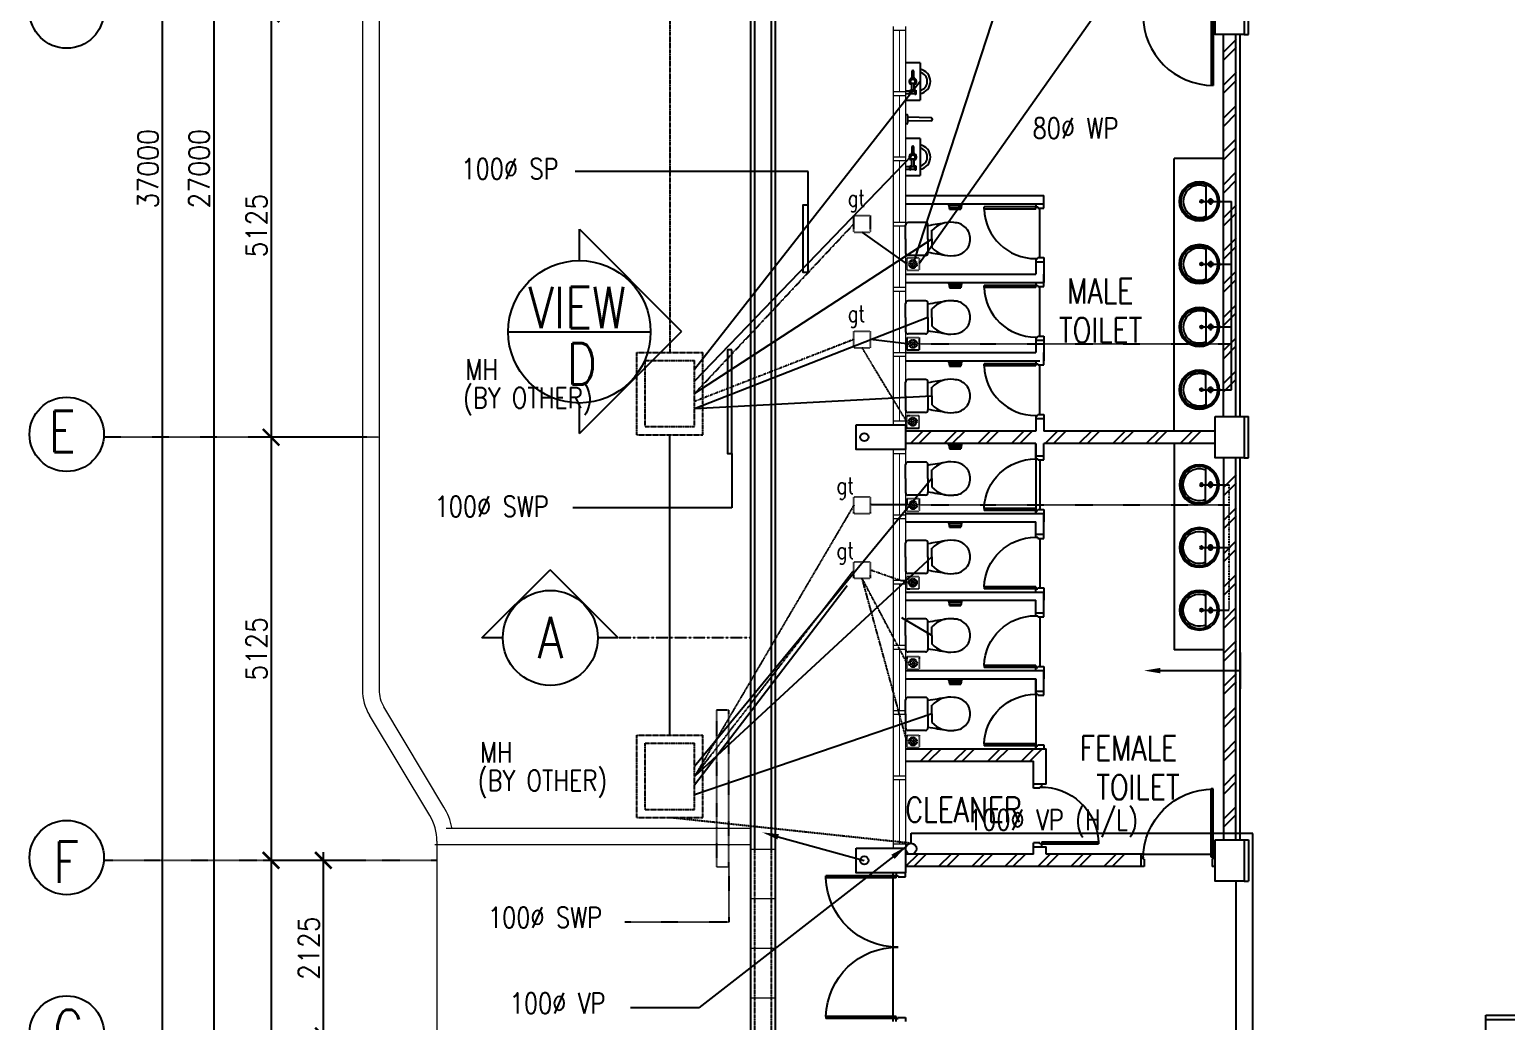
# Model space of a CAD drawing. Header units: inches. Extents: x 3 to 80340, y 5 to 56379.
# Drawn here: x 3 to 17885, y 18370 to 30381 of the extents above; entities that cross this region are included whole.
import ezdxf

# ---------------------------------------------------------------- set-up
doc = ezdxf.new("R2010")
doc.units = ezdxf.units.IN
doc.header["$MEASUREMENT"] = 0
for name, pattern in [('CENTER', [2, 1.25, -0.25, 0.25, -0.25]), ('DASHDOT', [1, 0.5, -0.25, 0, -0.25]), ('DASHED', [0.75, 0.5, -0.25]), ('DIVIDE', [1.25, 0.5, -0.25, 0, -0.25, 0, -0.25]), ('HIDDEN', [0.375, 0.25, -0.125])]:
    doc.linetypes.add(name, pattern=pattern)
doc.layers.get('DEFPOINTS').update_dxf_attribs({"color": 8})
for name, color, linetype in [('-G.T', 52, 'Continuous'), ('-MH', 130, 'Continuous'), ('-VP', 100, 'Continuous'), ('-WP', 50, 'Continuous'), ('BTH-FX', 8, 'Continuous'), ('COL', 8, 'Continuous'), ('Dimension', 8, 'Continuous'), ('DR', 8, 'Continuous'), ('GRID', 8, 'DASHDOT'), ('LEG-T', 8, 'Continuous'), ('LINE', 8, 'Continuous'), ('R25', 8, 'Continuous'), ('ROOF', 8, 'Continuous'), ('rwdp', 8, 'Continuous'), ('SP', 220, 'Continuous'), ('TEXT', 8, 'Continuous'), ('WALL', 8, 'Continuous'), ('WIN', 8, 'Continuous')]:
    doc.layers.add(name, color=color, linetype=linetype)
doc.layers.add('area', color=8, linetype='Continuous', lineweight=20)
doc.layers.add('glass clad', color=8, linetype='Continuous', lineweight=15)
doc.styles.add('E', font='ROMANS.SHX', dxfattribs={"width": 0.9})
doc.styles.add('ROMANS', font='swissk.ttf')
doc.dimstyles.new('LEADER', dxfattribs={"dimscale": 100, "dimtxt": 2, "dimasz": 2, "dimexe": 1, "dimexo": 1, "dimgap": 0.5, "dimtad": 0, "dimdec": 0, "dimzin": 0, "dimdsep": 46, "dimtxsty": 'ROMANS', "dimcen": 0, "dimdle": 1, "dimclrd": 1, "dimclre": 255, "dimadec": 0, "dimazin": 0, "dimtfac": 1, "dimtdec": 0, "dimtofl": 0, "dimtmove": 2, "dimatfit": 3, "dimfxl": 0, "dimtolj": 1, "dimtzin": 0, "dimarcsym": 0})

# ---------------------------------------------------------------- blocks, each defined once
blk = doc.blocks.new('WC-CAP-P')
for p, q in [((-84, 0), (-254, 0)), ((-85, 0), (85, 0)), ((-284, -240), (-284, -30)), ((115, -240), (115, -30)), ((-274, -318), (-274, -318)), ((-84, -270), (-254, -270)), ((-84, -318), (-190, -318)), ((-85, -270), (85, -270)), ((-85, -318), (21, -318)), ((105, -318), (105, -318))]:
    blk.add_line(p, q)
for centre, radius, start, end in [((-254, -30), 30, 90, 180), ((85, -30), 30, 0, 90), ((10, -540), 297, 131.7688, 188.3441), ((-254, -240), 30, 180, 270), ((23685, -4344), 24274, 170.3368, 170.8989), ((-179, -540), 297, 351.6559, 48.2312), ((-23854, -4344), 24274, 9.1011, 9.6632), ((85, -240), 30, 270, 0), ((-86, -585), 197, 179.5169, 271.0268), ((-83, -585), 197, 268.9732, 0.4831)]:
    blk.add_arc(centre, radius, start, end)
blk = doc.blocks.new('BASIN-02')
for p, q in [((-206, 77), (206, 77)), ((-40, 136), (42, 136)), ((0, 98), (0, 174))]:
    blk.add_line(p, q)
for centre, radius in [((0, 0), 240), ((0, 0), 220), ((0, 136), 26.9), ((0, 26), 18.3)]:
    blk.add_circle(centre, radius)
blk.add_arc((0, 0), 195, 156.7402, 23.2598)
blk = doc.blocks.new('DR900')
at = {"layer": 'DR'}
for p, q in [((25, 940), (50, 940)), ((25, 115), (25, 940)), ((50, 115), (50, 940)), ((0, 115), (25, 115)), ((0, 0), (38, 0)), ((50, 115), (25, 115)), ((25, 115), (25, 90)), ((25, 90), (38, 90)), ((38, 90), (38, 0)), ((862, 90), (875, 90)), ((862, 90), (862, 0)), ((862, 0), (900, 0)), ((875, 115), (900, 115)), ((875, 115), (875, 90))]:
    blk.add_line(p, q, dxfattribs=at)
blk.add_arc((25, 90), 850, 0, 90, dxfattribs=at)
blk = doc.blocks.new('_ArchTick')
at = {"color": 0, "linetype": 'ByBlock', "const_width": 0.15}
blk.add_lwpolyline([(-0.5, -0.5), (0.5, 0.5)], dxfattribs=at)
blk = doc.blocks.new('*D92')
at = {"layer": 'DEFPOINTS', "color": 0}
for p in [(1612, 47195), (4163, 47195), (4163, 10195)]:
    blk.add_point(p, dxfattribs=at)
at = {"layer": 'Dimension', "color": 7, "lineweight": -2}
for p, q in [((1612, 10095), (1612, 47295)), ((4063, 47195), (1512, 47195)), ((4063, 10195), (1512, 10195))]:
    blk.add_line(p, q, dxfattribs=at)
at = {"layer": 'Dimension', "color": 7, "lineweight": -2, "xscale": 200, "yscale": 200, "zscale": 200}
for p, rotation in [((1612, 47195), 90), ((1612, 10195), 270)]:
    blk.add_blockref('_ArchTick', p, dxfattribs=dict(at, rotation=rotation))
at = {"layer": 'Dimension', "color": 7, "insert": (1437, 28695), "char_height": 250, "attachment_point": 5, "rotation": 90, "style": 'E'}
blk.add_mtext('\\A1;37000', dxfattribs=at)
blk = doc.blocks.new('D1800')
at = {"layer": 'R25'}
for p, q in [((37, 115), (37, 965)), ((62, 115), (62, 965)), ((1738, 115), (1738, 965)), ((1763, 115), (1763, 965)), ((0, 115), (37, 115)), ((62, 115), (37, 115)), ((37, 115), (37, 90)), ((37, 90), (50, 90)), ((50, 90), (50, 0)), ((1738, 115), (1763, 115)), ((1750, 90), (1750, 0)), ((1763, 90), (1750, 90)), ((1800, 115), (1763, 115)), ((1763, 115), (1763, 90))]:
    blk.add_line(p, q, dxfattribs=at)
for centre, start, end in [((35, 100), 359.3259, 88.2263), ((1765, 100), 91.7737, 180.6741)]:
    blk.add_arc(centre, 865, start, end, dxfattribs=at)
at = {"layer": 'WIN'}
for p, q in [((62, 965), (37, 965)), ((1738, 965), (1763, 965)), ((50, 0), (0, 0)), ((1750, 0), (1800, 0))]:
    blk.add_line(p, q, dxfattribs=at)
blk = doc.blocks.new('760')
at = {"layer": 'WIN'}
for p, q in [((-100, -37), (-100, 0)), ((0, -50), (0, 0)), ((-100, -37), (-75, -37)), ((-75, -50), (-75, -37)), ((-75, -50), (0, -50)), ((-100, -698), (-785, -698)), ((-784, -698), (-784, -723)), ((-100, -698), (-100, -723)), ((-75, -710), (0, -710)), ((-75, -723), (-75, -710)), ((0, -760), (0, -710)), ((-100, -723), (-785, -723)), ((-100, -760), (-100, -723)), ((-100, -723), (-75, -723))]:
    blk.add_line(p, q, dxfattribs=at)
blk.add_arc((-95, -727), 690, 88.3263, 177.6267, dxfattribs=at)
blk = doc.blocks.new('*D106')
at = {"layer": 'DEFPOINTS', "color": 0}
for p in [(4183, 42195), (2233, 15195), (4183, 15195)]:
    blk.add_point(p, dxfattribs=at)
at = {"layer": 'Dimension', "color": 7, "lineweight": -2}
for p, q in [((2233, 42295), (2233, 15095)), ((4083, 42195), (2133, 42195)), ((4083, 15195), (2133, 15195))]:
    blk.add_line(p, q, dxfattribs=at)
at = {"layer": 'Dimension', "color": 7, "lineweight": -2, "xscale": 200, "yscale": 200, "zscale": 200}
for p, rotation in [((2233, 42195), 90), ((2233, 15195), 270)]:
    blk.add_blockref('_ArchTick', p, dxfattribs=dict(at, rotation=rotation))
at = {"layer": 'Dimension', "color": 7, "insert": (2058, 28695), "char_height": 250, "attachment_point": 5, "rotation": 90, "style": 'E'}
blk.add_mtext('\\A1;27000', dxfattribs=at)
blk = doc.blocks.new('*D112')
at = {"layer": 'DEFPOINTS', "color": 0}
for p in [(4183, 30570), (2927, 25445), (4183, 25445)]:
    blk.add_point(p, dxfattribs=at)
at = {"layer": 'Dimension', "color": 7, "lineweight": -2}
for p, q in [((2927, 30670), (2927, 25345)), ((4083, 30570), (2827, 30570)), ((4083, 25445), (2827, 25445))]:
    blk.add_line(p, q, dxfattribs=at)
at = {"layer": 'Dimension', "color": 7, "lineweight": -2, "xscale": 200, "yscale": 200, "zscale": 200}
for p, rotation in [((2927, 30570), 90), ((2927, 25445), 270)]:
    blk.add_blockref('_ArchTick', p, dxfattribs=dict(at, rotation=rotation))
at = {"layer": 'Dimension', "color": 7, "insert": (2752, 28007), "char_height": 250, "attachment_point": 5, "rotation": 90, "style": 'E'}
blk.add_mtext('\\A1;5125', dxfattribs=at)
blk = doc.blocks.new('*D113')
at = {"layer": 'DEFPOINTS', "color": 0}
for p in [(4183, 25445), (2927, 20320), (4183, 20320)]:
    blk.add_point(p, dxfattribs=at)
at = {"layer": 'Dimension', "color": 7, "lineweight": -2}
for p, q in [((4083, 25445), (2827, 25445)), ((2927, 25545), (2927, 20220)), ((4083, 20320), (2827, 20320))]:
    blk.add_line(p, q, dxfattribs=at)
at = {"layer": 'Dimension', "color": 7, "lineweight": -2, "xscale": 200, "yscale": 200, "zscale": 200}
for p, rotation in [((2927, 25445), 90), ((2927, 20320), 270)]:
    blk.add_blockref('_ArchTick', p, dxfattribs=dict(at, rotation=rotation))
at = {"layer": 'Dimension', "color": 7, "insert": (2752, 22882), "char_height": 250, "attachment_point": 5, "rotation": 90, "style": 'E'}
blk.add_mtext('\\A1;5125', dxfattribs=at)
blk = doc.blocks.new('*D114')
at = {"layer": 'DEFPOINTS', "color": 0}
for p in [(4183, 20320), (2927, 15195), (4183, 15195)]:
    blk.add_point(p, dxfattribs=at)
at = {"layer": 'Dimension', "color": 7, "lineweight": -2}
for p, q in [((2927, 20420), (2927, 15095)), ((4083, 20320), (2827, 20320)), ((4083, 15195), (2827, 15195))]:
    blk.add_line(p, q, dxfattribs=at)
at = {"layer": 'Dimension', "color": 7, "lineweight": -2, "xscale": 200, "yscale": 200, "zscale": 200}
for p, rotation in [((2927, 20320), 90), ((2927, 15195), 270)]:
    blk.add_blockref('_ArchTick', p, dxfattribs=dict(at, rotation=rotation))
at = {"layer": 'Dimension', "color": 7, "insert": (2752, 17757), "char_height": 250, "attachment_point": 5, "rotation": 90, "style": 'E'}
blk.add_mtext('\\A1;5125', dxfattribs=at)
blk = doc.blocks.new('*D118')
at = {"layer": 'DEFPOINTS', "color": 0}
for p in [(3560, 20320), (4183, 20320), (4183, 18195)]:
    blk.add_point(p, dxfattribs=at)
at = {"layer": 'Dimension', "color": 7, "lineweight": -2}
for p, q in [((3560, 18095), (3560, 20420)), ((4083, 20320), (3460, 20320)), ((4083, 18195), (3460, 18195))]:
    blk.add_line(p, q, dxfattribs=at)
at = {"layer": 'Dimension', "color": 7, "lineweight": -2, "xscale": 200, "yscale": 200, "zscale": 200}
for p, rotation in [((3560, 20320), 90), ((3560, 18195), 270)]:
    blk.add_blockref('_ArchTick', p, dxfattribs=dict(at, rotation=rotation))
at = {"layer": 'Dimension', "color": 7, "insert": (3385, 19257), "char_height": 250, "attachment_point": 5, "rotation": 90, "style": 'E'}
blk.add_mtext('\\A1;2125', dxfattribs=at)
blk = doc.blocks.new('A$C349A0691')
at = {"layer": 'DR'}
for p, q in [((100, 700), (0, 700)), ((75, 650), (0, 650)), ((100, 663), (75, 663)), ((75, 650), (75, 663)), ((100, 663), (100, 700)), ((0, 50), (0, 0)), ((75, 50), (0, 50)), ((75, 37), (75, 50)), ((100, 37), (75, 37)), ((100, 62), (725, 62)), ((100, 62), (100, 37)), ((100, 0), (100, 37)), ((100, 37), (725, 37)), ((725, 62), (725, 37))]:
    blk.add_line(p, q, dxfattribs=at)
blk.add_lwpolyline([(0, 650), (0, 700)], dxfattribs=at)
blk.add_arc((100, 37), 626, 2.2901, 90, dxfattribs=at)

msp = doc.modelspace()

# ---------------------------------------------------------------- linework, layer by layer
at = {"layer": '-G.T', "linetype": 'DASHDOT'}
for p, q in [((9982.9, 28127.5), (10182.9, 28127.5)), ((9982.9, 27927.5), (9982.9, 28127.5)), ((10182.9, 27927.5), (10182.9, 28127.5)), ((9982.9, 27927.5), (10182.9, 27927.5)), ((9982.9, 26728.1), (10182.9, 26728.1)), ((9982.9, 26528.1), (9982.9, 26728.1)), ((10182.9, 26528.1), (10182.9, 26728.1)), ((9982.9, 26528.1), (10182.9, 26528.1)), ((9982.9, 24721.4), (10182.9, 24721.4)), ((9982.9, 24521.4), (9982.9, 24721.4)), ((10182.9, 24521.4), (10182.9, 24721.4)), ((9982.9, 24521.4), (10182.9, 24521.4)), ((9982.9, 23935.8), (10182.9, 23935.8)), ((9982.9, 23735.8), (9982.9, 23935.8)), ((10182.9, 23735.8), (10182.9, 23935.8)), ((9982.9, 23735.8), (10182.9, 23735.8))]:
    msp.add_line(p, q, dxfattribs=at)
at = {"layer": '-MH', "linetype": 'HIDDEN'}
for p, q in [((7354.9, 26472.1), (8154.9, 26472.1)), ((7354.9, 25472.1), (7354.9, 26472.1)), ((8154.9, 25472.1), (8154.9, 26472.1)), ((7454.9, 26372.1), (8054.9, 26372.1)), ((7454.9, 25572.1), (7454.9, 26372.1)), ((8054.9, 25572.1), (8054.9, 26372.1)), ((7454.9, 25572.1), (8054.9, 25572.1)), ((7354.9, 25472.1), (8154.9, 25472.1)), ((7354.9, 21837.9), (8154.9, 21837.9)), ((7354.9, 20837.9), (7354.9, 21837.9)), ((8154.9, 20837.9), (8154.9, 21837.9)), ((7454.9, 21737.9), (8054.9, 21737.9)), ((7454.9, 20937.9), (7454.9, 21737.9)), ((8054.9, 20937.9), (8054.9, 21737.9)), ((7454.9, 20937.9), (8054.9, 20937.9)), ((7354.9, 20837.9), (8154.9, 20837.9))]:
    msp.add_line(p, q, dxfattribs=at)
at = {"layer": '-VP', "linetype": 'HIDDEN'}
msp.add_line((10676.1, 20527.1), (7754.9, 20837.9), dxfattribs=at)
at = {"layer": '-VP', "linetype": 'DASHED'}
for p in [(10676.1, 20648.3), (14813, 16643.7)]:
    msp.add_line(p, (14813, 20648.3), dxfattribs=at)
at = {"layer": '-VP'}
msp.add_line((10676.1, 20527.1), (10676.1, 20648.3), dxfattribs=at)
msp.add_circle((10676.1, 20460.9), 66.2, dxfattribs=at)
at = {"layer": '-WP'}
for p, q in [((11709.9, 30644.6), (10713.7, 27589.3)), ((12982.4, 30668.1), (10775.7, 27543.3)), ((14174.7, 28300.4), (14557.5, 28300.4)), ((14556.8, 26019.6), (14557.5, 28300.4)), ((10625.7, 27543.3), (10082.9, 27927.5)), ((14174.6, 27540.2), (14557.2, 27540.2)), ((14174.4, 26779.9), (14557, 26779.9)), ((10625.7, 26577), (10182.9, 26628.1)), ((14174.1, 26019.6), (14556.8, 26019.6)), ((14173.8, 24869.7), (14526.9, 24869.7)), ((10625.7, 24625.3), (10182.9, 24625.3)), ((14174.1, 24109.6), (14527.2, 24109.6)), ((14166.4, 23349.3), (14526.9, 23349.3))]:
    msp.add_line(p, q, dxfattribs=at)
at = {"layer": '-WP', "linetype": 'DASHDOT'}
for p, q in [((9982.9, 28027.5), (8054.9, 25972.1)), ((10625.7, 27618.3), (10625.7, 27468.3)), ((10625.7, 27618.3), (10775.7, 27618.3)), ((10651.3, 27559.2), (10715.7, 27494.9)), ((10662.3, 27576.5), (10733, 27505.8)), ((10679.1, 27588), (10744.4, 27522.7)), ((10704, 27591.4), (10747.9, 27547.5)), ((10775.7, 27618.3), (10775.7, 27468.3)), ((10625.7, 27468.3), (10775.7, 27468.3)), ((10648.9, 27533.3), (10689.8, 27492.4)), ((10625.7, 26652), (10625.7, 26502)), ((10625.7, 26652), (10775.7, 26652)), ((10775.7, 26652), (10775.7, 26502)), ((9982.9, 26628.1), (8054.9, 25877.2)), ((10624.7, 25630.8), (10082.9, 26528.1)), ((10625.7, 26502), (10775.7, 26502)), ((10648.9, 26567.1), (10689.8, 26526.2)), ((10651.3, 26592.9), (10715.7, 26528.6)), ((10662.3, 26610.2), (10733, 26539.5)), ((10679.1, 26621.7), (10744.4, 26556.4)), ((10704, 26625.1), (10747.9, 26581.2)), ((10775.7, 26577), (14557, 26577)), ((10624.7, 25555.8), (10624.7, 25705.8)), ((10624.7, 25705.8), (10774.7, 25705.8)), ((10647.8, 25640.7), (10688.7, 25681.6)), ((10650.3, 25614.8), (10714.6, 25679.1)), ((10661.2, 25597.5), (10731.9, 25668.2)), ((10678.1, 25586.1), (10743.4, 25651.3)), ((10702.9, 25582.6), (10746.8, 25626.5)), ((10774.7, 25555.8), (10774.7, 25705.8)), ((10625.7, 24700.3), (10625.7, 24550.3)), ((10625.7, 24700.3), (10775.7, 24700.3)), ((10775.7, 24700.3), (10775.7, 24550.3)), ((9982.9, 24621.4), (8054.9, 21337.9)), ((10625.7, 24550.3), (10775.7, 24550.3)), ((10648.9, 24615.3), (10689.8, 24574.4)), ((10651.3, 24641.2), (10715.7, 24576.9)), ((10662.3, 24658.5), (10733, 24587.8)), ((10679.1, 24670), (10744.4, 24604.7)), ((10704, 24673.4), (10747.9, 24629.5)), ((10775.7, 24625.3), (14526.9, 24625.3)), ((9982.9, 23835.8), (8054.9, 21337.9)), ((10625.7, 22712.1), (10082.9, 23735.8)), ((10625.7, 21762.1), (10082.9, 23735.8)), ((10624.7, 23606.6), (10624.7, 23756.6)), ((10624.7, 23756.6), (10774.7, 23756.6)), ((10624.7, 23606.6), (10774.7, 23606.6)), ((10647.8, 23691.5), (10688.7, 23732.4)), ((10650.3, 23665.6), (10714.6, 23729.9)), ((10661.2, 23648.3), (10731.9, 23719)), ((10678.1, 23636.9), (10743.4, 23702.1)), ((10702.9, 23633.4), (10746.8, 23677.3)), ((10774.7, 23606.6), (10774.7, 23756.6)), ((10625.7, 22787.1), (10625.7, 22637.1)), ((10625.7, 22787.1), (10775.7, 22787.1)), ((10651.3, 22728), (10715.7, 22663.7)), ((10662.3, 22745.3), (10733, 22674.6)), ((10679.1, 22756.8), (10744.4, 22691.5)), ((10704, 22760.2), (10747.9, 22716.3)), ((10775.7, 22787.1), (10775.7, 22637.1)), ((10625.7, 22637.1), (10775.7, 22637.1)), ((10648.9, 22702.1), (10689.8, 22661.2)), ((8468.9, 22140.7), (8321.6, 22140.7)), ((8321.6, 22140.7), (8321.6, 20244)), ((8468.9, 20244), (8468.9, 22140.7)), ((10625.7, 21837.1), (10625.7, 21687.1)), ((10625.7, 21837.1), (10775.7, 21837.1)), ((10775.7, 21837.1), (10775.7, 21687.1)), ((10625.7, 21687.1), (10775.7, 21687.1)), ((10648.9, 21752.2), (10689.8, 21711.3)), ((10651.3, 21778), (10715.7, 21713.7)), ((10662.3, 21795.3), (10733, 21724.6)), ((10679.1, 21806.8), (10744.4, 21741.5)), ((10704, 21810.2), (10747.9, 21766.3)), ((8321.6, 20244), (8468.9, 20244)), ((8468.9, 20244), (8468.9, 19573.7)), ((8468.9, 19573.7), (7208.8, 19573.7))]:
    msp.add_line(p, q, dxfattribs=at)
at = {"layer": '-WP', "linetype": 'ByBlock'}
msp.add_line((10624.7, 25555.8), (10774.7, 25555.8), dxfattribs=at)
at = {"layer": '-WP', "linetype": 'DIVIDE'}
for p, q in [((14526.9, 23349.3), (14526.9, 24869.7)), ((10624.7, 23681.6), (10182.9, 23835.8))]:
    msp.add_line(p, q, dxfattribs=at)
at = {"layer": '-WP', "linetype": 'DASHDOT'}
for centre in [(10698.2, 27541.7), (10698.2, 26575.4), (10697.1, 25632.3), (10698.2, 24623.7), (10697.1, 23683.1), (10698.2, 22710.5), (10698.2, 21760.5)]:
    msp.add_circle(centre, 50, dxfattribs=at)
at = {"color": 8}
for p, q in [((14759.7, 30319.6), (14759.7, 30819.6)), ((14659.9, 25694.6), (14659.9, 30319.6)), ((14709.7, 30319.6), (14759.7, 30319.6)), ((10784.7, 29977.6), (10609.7, 29977.6)), ((10688.5, 29777.1), (10688.5, 29875.1)), ((10706, 29875.1), (10706, 29777.1)), ((10784.7, 29977.6), (10784.7, 29527.6)), ((10679.7, 29733.3), (10679.7, 29638.9)), ((10714.7, 29638.9), (10714.7, 29733)), ((10609.7, 29527.6), (10784.7, 29527.6)), ((10618.5, 29638.9), (10662.2, 29638.9)), ((10662.2, 29603.9), (10618.5, 29603.9)), ((10662.2, 29647.6), (10671, 29647.6)), ((10662.2, 29595.1), (10662.2, 29647.6)), ((10671, 29595.1), (10662.2, 29595.1)), ((10671, 29647.6), (10671, 29595.1)), ((10671, 29638.9), (10723.5, 29638.9)), ((10723.5, 29603.9), (10671, 29603.9)), ((10723.5, 29647.6), (10732.2, 29647.6)), ((10723.5, 29595.1), (10723.5, 29647.6)), ((10732.2, 29595.1), (10723.5, 29595.1)), ((10732.2, 29647.6), (10732.2, 29595.1)), ((10784.7, 29061.6), (10609.7, 29061.6)), ((10784.7, 29061.6), (10784.7, 28611.6)), ((10679.7, 28817.3), (10679.7, 28722.9)), ((10688.5, 28861.1), (10688.5, 28959.1)), ((10706, 28959.1), (10706, 28861.1)), ((10714.7, 28722.9), (10714.7, 28817)), ((10609.7, 28611.6), (10784.7, 28611.6)), ((10618.5, 28722.9), (10662.2, 28722.9)), ((10662.2, 28687.9), (10618.5, 28687.9)), ((10662.2, 28731.6), (10671, 28731.6)), ((10662.2, 28679.1), (10662.2, 28731.6)), ((10671, 28679.1), (10662.2, 28679.1)), ((10671, 28731.6), (10671, 28679.1)), ((10671, 28722.9), (10723.5, 28722.9)), ((10723.5, 28687.9), (10671, 28687.9)), ((10723.5, 28731.6), (10732.2, 28731.6)), ((10723.5, 28679.1), (10723.5, 28731.6)), ((10732.2, 28679.1), (10723.5, 28679.1)), ((10732.2, 28731.6), (10732.2, 28679.1)), ((11125.2, 28269.6), (11295.2, 28269.6)), ((11133.2, 28251.3), (11140.3, 28204.6)), ((11140.2, 28249.6), (11280.2, 28249.6)), ((11142.7, 28223), (11140.3, 28204.6)), ((11140.3, 28204.6), (11280.2, 28204.6)), ((11142.7, 28223), (11277.7, 28223)), ((11277.7, 28223), (11280.2, 28204.6)), ((11287.2, 28251.3), (11280.2, 28204.6)), ((11125.2, 27319.6), (11295.2, 27319.6)), ((11133.2, 27301.3), (11140.3, 27254.6)), ((11140.2, 27299.6), (11280.2, 27299.6)), ((11142.7, 27273), (11140.3, 27254.6)), ((11140.3, 27254.6), (11280.2, 27254.6)), ((11142.7, 27273), (11277.7, 27273)), ((11277.7, 27273), (11280.2, 27254.6)), ((11287.2, 27301.3), (11280.2, 27254.6)), ((11125.2, 26369.6), (11295.2, 26369.6)), ((11133.2, 26351.3), (11140.3, 26304.6)), ((11140.2, 26349.6), (11280.2, 26349.6)), ((11142.7, 26323), (11140.3, 26304.6)), ((11140.3, 26304.6), (11280.2, 26304.6)), ((11142.7, 26323), (11277.7, 26323)), ((11277.7, 26323), (11280.2, 26304.6)), ((11287.2, 26351.3), (11280.2, 26304.6)), ((14709.7, 25694.6), (14759.7, 25694.6)), ((14759.7, 25194.6), (14759.7, 25694.6)), ((11133.2, 25351.3), (11140.3, 25304.6)), ((11140.2, 25349.6), (11280.2, 25349.6)), ((11142.7, 25323), (11140.3, 25304.6)), ((11140.3, 25304.6), (11280.2, 25304.6)), ((11142.7, 25323), (11277.7, 25323)), ((11277.7, 25323), (11280.2, 25304.6)), ((11287.2, 25351.3), (11280.2, 25304.6)), ((12184.7, 25369.6), (12184.7, 24519.6)), ((14659.9, 20569.6), (14659.9, 25194.6)), ((14709.7, 25194.6), (14759.7, 25194.6)), ((11125.2, 24419.6), (11295.2, 24419.6)), ((11133.2, 24401.3), (11140.3, 24354.6)), ((11140.2, 24399.6), (11280.2, 24399.6)), ((11142.7, 24373), (11140.3, 24354.6)), ((11140.3, 24354.6), (11280.2, 24354.6)), ((11142.7, 24373), (11277.7, 24373)), ((11277.7, 24373), (11280.2, 24354.6)), ((11287.2, 24401.3), (11280.2, 24354.6)), ((11125.2, 23469.6), (11295.2, 23469.6)), ((11133.2, 23451.3), (11140.3, 23404.6)), ((11140.2, 23449.6), (11280.2, 23449.6)), ((11287.2, 23451.3), (11280.2, 23404.6)), ((11142.7, 23423), (11140.3, 23404.6)), ((11140.3, 23404.6), (11280.2, 23404.6)), ((11142.7, 23423), (11277.7, 23423)), ((11277.7, 23423), (11280.2, 23404.6)), ((13695.9, 22618), (14664.4, 22618)), ((11125.2, 22519.6), (11295.2, 22519.6)), ((11133.2, 22501.3), (11140.3, 22454.6)), ((11140.2, 22499.6), (11280.2, 22499.6)), ((11142.7, 22473), (11140.3, 22454.6)), ((11140.3, 22454.6), (11280.2, 22454.6)), ((11142.7, 22473), (11277.7, 22473)), ((11277.7, 22473), (11280.2, 22454.6)), ((11287.2, 22501.3), (11280.2, 22454.6)), ((12184.7, 22519.6), (12184.7, 21669.6)), ((14709.7, 20569.6), (14759.7, 20569.6)), ((14759.7, 20569.6), (14759.7, 20069.6)), ((13484.9, 20394.6), (14359.7, 20394.6)), ((10459.9, 18369.6), (10459.9, 20169.6)), ((14609.9, 20069.6), (14609.9, 18269.6)), ((14709.7, 20069.6), (14759.7, 20069.6)), ((17634.7, 18444.6), (18184.7, 18444.6)), ((17634.7, 18394.6), (17634.7, 18444.6))]:
    msp.add_line(p, q, dxfattribs=at)
at = {"color": 8, "linetype": 'Continuous'}
for p, q in [((10624.7, 29349.6), (10609.7, 29349.6)), ((10634.7, 29339.6), (10634.7, 29249.6)), ((10624.7, 29239.6), (10609.7, 29239.6)), ((10624.7, 29239.6), (10609.7, 29239.6)), ((10914.2, 29313.3), (10634.7, 29319.6)), ((10914.2, 29275.9), (10634.7, 29269.6)), ((13859.9, 25519.6), (13859.9, 28819.6)), ((14459.9, 28819.6), (13859.9, 28819.6)), ((13859.9, 25369.6), (13859.9, 22869.6)), ((14460, 22869.6), (13859.9, 22869.6))]:
    msp.add_line(p, q, dxfattribs=at)
at = {"color": 8}
for centre in [(10697.2, 29752.6), (10697.2, 28836.6)]:
    msp.add_circle(centre, 26.2, dxfattribs=at)
for centre, radius, start, end in [((10697.2, 29875.1), 8.75, 0, 180), ((10759.7, 29752.6), 150, 279.55912, 80.2674), ((10697.2, 29752.6), 43.8, 101.42304, 247.14958), ((10697.2, 29752.6), 43.8, 293.41371, 78.12372), ((10759.7, 29752.6), 112.5, 282.79897, 77.16024), ((10759.7, 28836.6), 150, 279.55912, 80.2674), ((10697.2, 28836.6), 43.8, 101.42304, 247.14958), ((10697.2, 28959.1), 8.75, 0, 180), ((10697.2, 28836.6), 43.8, 293.41371, 78.12372), ((10759.7, 28836.6), 112.5, 282.79897, 77.16024), ((11140.2, 28264.6), 15, 180, 270), ((11280.2, 28264.6), 15, 270, 19.47132), ((11140.2, 27314.6), 15, 180, 270), ((11280.2, 27314.6), 15, 270, 19.47132), ((11140.2, 26364.6), 15, 180, 270), ((11280.2, 26364.6), 15, 270, 19.47132), ((11140.2, 25364.6), 15, 180, 270), ((11280.2, 25364.6), 15, 270, 19.47132), ((11140.2, 24414.6), 15, 180, 270), ((11280.2, 24414.6), 15, 270, 19.47132), ((11140.2, 23464.6), 15, 180, 270), ((11280.2, 23464.6), 15, 270, 19.47132), ((11140.2, 22514.6), 15, 180, 270), ((11280.2, 22514.6), 15, 270, 19.47132)]:
    msp.add_arc(centre, radius, start, end, dxfattribs=at)
at = {"color": 8, "linetype": 'Continuous'}
for centre, radius, start, end in [((10624.7, 29339.6), 10, 0, 90), ((10624.7, 29249.6), 10, 270, 0), ((10915, 29294.6), 18.7, 267.54738, 92.45262)]:
    msp.add_arc(centre, radius, start, end, dxfattribs=at)
at = {"color": 8}
msp.add_solid([(13695.9, 22584.7), (13695.9, 22651.3), (13495.9, 22618)], dxfattribs=at)
at = {"layer": 'area', "color": 8}
for p, q in [((4034.7, 34103.4), (4034.4, 22385.9)), ((4234.7, 34103.4), (4234.4, 22385.9)), ((5020.3, 20965.1), (4291.4, 22180.1)), ((4848.8, 20862.2), (4119.9, 22077.2)), ((8734.9, 20707.1), (5045.6, 20707.2)), ((8734.9, 20507.1), (4910.9, 20507.2)), ((4934.3, 20553.5), (4934.3, 18135.9)), ((8734.9, 20457.1), (9034.9, 20457.1)), ((8734.9, 19857.1), (9034.9, 19857.1)), ((8734.9, 19257.1), (9034.9, 19257.1)), ((8734.9, 18657.1), (9034.9, 18657.1))]:
    msp.add_line(p, q, dxfattribs=at)
for centre, radius, start, end in [((4634.4, 22385.9), 600, 179.9986, 210.96233), ((4634.4, 22385.9), 400, 179.9986, 210.96233), ((4334.3, 20553.6), 800, 11.98843, 30.96233), ((4334.3, 20553.6), 600, 359.9986, 30.96233)]:
    msp.add_arc(centre, radius, start, end, dxfattribs=at)
at = {"layer": 'BTH-FX', "color": 8, "linetype": 'Continuous'}
for p, q in [((10625.7, 26651.9), (10625.7, 26501.9)), ((10625.7, 26501.9), (10775.7, 26501.9))]:
    msp.add_line(p, q, dxfattribs=at)
at = {"layer": 'COL', "color": 8}
for points in [[(14359.7, 30819.6), (14709.7, 30819.6), (14709.7, 30319.6), (14359.7, 30319.6)], [(10009.9, 25594.6), (10609.9, 25594.6), (10609.9, 25294.6), (10009.9, 25294.6)], [(14359.7, 25694.6), (14709.7, 25694.6), (14709.7, 25194.6), (14359.7, 25194.6)], [(14359.7, 20569.6), (14709.7, 20569.6), (14709.7, 20069.6), (14359.7, 20069.6)], [(10009.9, 20469.6), (10609.9, 20469.6), (10609.9, 20169.6), (10009.9, 20169.6)], [(17634.7, 18394.6), (18134.7, 18394.6), (18134.7, 17994.6), (17634.7, 17994.6)]]:
    msp.add_lwpolyline(points, close=True, dxfattribs=at)
at = {"layer": 'DR', "color": 8}
for p, q in [((8734.9, 12494.6), (8734.9, 50194.6)), ((9034.9, 12794.6), (9034.9, 50194.6)), ((8784.9, 20457.1), (8784.9, 35769.6)), ((8984.9, 20457.1), (8984.9, 35769.6)), ((14613.4, 30262.3), (14463.4, 30112.3)), ((14613.4, 30162.3), (14459.9, 30008.9)), ((14613.4, 29862.3), (14459.9, 29708.9)), ((14613.4, 29762.3), (14459.9, 29608.9)), ((14609.9, 29458.9), (14463.4, 29312.3)), ((14609.9, 29358.9), (14463.4, 29212.3)), ((14609.9, 29052.1), (14459.9, 28902.1)), ((14609.9, 28952.1), (14459.9, 28802.1)), ((14609.9, 28652.1), (14463.4, 28505.5)), ((14609.9, 28552.1), (14463.4, 28405.5)), ((14613.4, 28255.5), (14463.4, 28105.5)), ((14613.4, 28155.5), (14459.9, 28002.1)), ((14613.4, 27855.5), (14459.9, 27702.1)), ((14613.4, 27755.5), (14459.9, 27602.1)), ((14609.9, 27452.1), (14463.4, 27305.5)), ((14609.9, 27352.1), (14463.4, 27205.5)), ((14609.9, 27045.2), (14459.9, 26895.2)), ((14609.9, 26945.2), (14459.9, 26795.2)), ((14609.9, 26645.2), (14463.4, 26498.6)), ((14609.9, 26545.2), (14463.4, 26398.6)), ((14609.9, 26245.2), (14459.9, 26095.2)), ((14609.9, 26145.2), (14459.9, 25995.2)), ((10818.4, 25519.6), (10668.4, 25369.6)), ((10918.4, 25519.6), (10768.4, 25369.6)), ((11225.2, 25519.6), (11075.2, 25369.6)), ((11325.2, 25519.6), (11175.2, 25369.6)), ((11634.1, 25519.6), (11484.1, 25369.6)), ((11734.1, 25519.6), (11584.1, 25369.6)), ((12042.9, 25519.6), (11892.9, 25369.6)), ((12142.9, 25519.6), (11992.9, 25369.6)), ((12449.8, 25519.6), (12299.8, 25369.6)), ((12549.8, 25519.6), (12399.8, 25369.6)), ((12858.6, 25519.6), (12708.6, 25369.6)), ((12958.6, 25519.6), (12808.6, 25369.6)), ((13267.4, 25519.6), (13117.4, 25369.6)), ((13367.4, 25519.6), (13217.4, 25369.6)), ((13674.3, 25519.6), (13524.3, 25369.6)), ((13774.3, 25519.6), (13624.3, 25369.6)), ((14083.1, 25519.6), (13933.1, 25369.6)), ((14183.1, 25519.6), (14033.1, 25369.6)), ((14613.4, 24887.6), (14459.9, 24734.1)), ((14613.4, 24987.6), (14463.4, 24837.6)), ((14613.4, 24587.6), (14459.9, 24434.1)), ((14613.4, 24487.6), (14459.9, 24334.1)), ((14609.9, 24184.1), (14463.4, 24037.6)), ((14609.9, 24084.1), (14463.4, 23937.6)), ((14609.9, 23777.3), (14459.9, 23627.3)), ((14609.9, 23677.3), (14459.9, 23527.3)), ((14609.9, 23377.3), (14463.4, 23230.7)), ((14609.9, 23277.3), (14463.4, 23130.7)), ((14613.4, 22980.7), (14463.4, 22830.7)), ((14613.4, 22880.7), (14459.9, 22727.3)), ((14613.4, 22580.7), (14459.9, 22427.3)), ((14613.4, 22480.7), (14459.9, 22327.3)), ((14609.9, 22177.3), (14463.4, 22030.7)), ((14609.9, 22077.3), (14463.4, 21930.7)), ((10938.4, 21669.6), (10788.4, 21519.6)), ((11038.4, 21669.6), (10888.4, 21519.6)), ((11345.2, 21669.6), (11195.2, 21519.6)), ((11445.2, 21669.6), (11295.2, 21519.6)), ((11754.1, 21669.6), (11604.1, 21519.6)), ((11854.1, 21669.6), (11704.1, 21519.6)), ((12162.9, 21669.6), (12012.9, 21519.6)), ((12262.9, 21669.6), (12112.9, 21519.6)), ((14609.9, 21770.4), (14459.9, 21620.4)), ((14609.9, 21670.4), (14459.9, 21520.4)), ((14609.9, 21370.4), (14463.4, 21223.8)), ((14609.9, 21270.4), (14463.4, 21123.8)), ((14609.9, 20970.4), (14459.9, 20820.4)), ((14609.9, 20870.4), (14459.9, 20720.4)), ((10759.9, 20394.6), (10609.9, 20244.6)), ((10859.9, 20394.6), (10709.9, 20244.6)), ((11159.9, 20394.6), (11009.9, 20244.6)), ((11259.9, 20394.6), (11109.9, 20244.6)), ((11559.9, 20394.6), (11409.9, 20244.6)), ((11659.9, 20394.6), (11509.9, 20244.6)), ((11959.9, 20394.6), (11809.9, 20244.6)), ((12059.9, 20394.6), (11909.9, 20244.6)), ((12359.9, 20394.6), (12209.9, 20244.6)), ((12459.9, 20394.6), (12309.9, 20244.6)), ((12759.9, 20394.6), (12609.9, 20244.6)), ((12859.9, 20394.6), (12709.9, 20244.6)), ((13159.9, 20394.6), (13009.9, 20244.6)), ((13259.9, 20394.6), (13109.9, 20244.6))]:
    msp.add_line(p, q, dxfattribs=at)
at = {"layer": 'DR', "color": 8, "linetype": 'HIDDEN'}
for p, q in [((8784.9, 18057.1), (8784.9, 20457.1)), ((8984.9, 18057.1), (8984.9, 20457.1))]:
    msp.add_line(p, q, dxfattribs=at)
at = {"layer": 'glass clad', "color": 8}
for p, q in [((10459.9, 30419.6), (10459.9, 25594.7)), ((10609.9, 30419.6), (10609.9, 25594.6)), ((10609.9, 30369.6), (10459.9, 30369.6)), ((10459.9, 29629.8), (10609.9, 29629.8)), ((10609.9, 29579.8), (10459.9, 29579.8)), ((10459.9, 28840), (10609.9, 28840)), ((10609.9, 28790), (10459.9, 28790)), ((10459.9, 28050.1), (10609.9, 28050.1)), ((10609.9, 28000.1), (10459.9, 28000.1)), ((10459.9, 27260.3), (10609.9, 27260.3)), ((10609.9, 27210.3), (10459.9, 27210.3)), ((10459.9, 26470.5), (10609.9, 26470.5)), ((10609.9, 26420.5), (10459.9, 26420.5)), ((10459.9, 25644.7), (10609.9, 25644.7)), ((10459.9, 25294.6), (10459.9, 20469.7)), ((10609.9, 25244.6), (10459.9, 25244.6)), ((10609.9, 25294.6), (10609.9, 20469.6)), ((10459.9, 24504.8), (10609.9, 24504.8)), ((10609.9, 24454.8), (10459.9, 24454.8)), ((10459.9, 23715), (10609.9, 23715)), ((10609.9, 23665), (10459.9, 23665)), ((10459.9, 22925.1), (10609.9, 22925.1)), ((10609.9, 22875.1), (10459.9, 22875.1)), ((10459.9, 22135.3), (10609.9, 22135.3)), ((10609.9, 22085.3), (10459.9, 22085.3)), ((10459.9, 21345.5), (10609.9, 21345.5)), ((10609.9, 21295.5), (10459.9, 21295.5)), ((10459.9, 20519.7), (10609.9, 20519.7))]:
    msp.add_line(p, q, dxfattribs=at)
at = {"layer": 'glass clad', "color": 8, "const_width": 10}
for points in [[(10534.9, 29629.8), (10534.9, 30369.6)], [(10534.9, 28840), (10534.9, 29579.8)], [(10534.9, 28050.1), (10534.9, 28790)], [(10534.9, 27260.3), (10534.9, 28000.1)], [(10534.9, 26470.5), (10534.9, 27210.3)], [(10534.9, 25644.7), (10534.9, 26420.5)], [(10534.9, 24504.8), (10534.9, 25244.6)], [(10534.9, 23715), (10534.9, 24454.8)], [(10534.9, 22925.1), (10534.9, 23665)], [(10534.9, 22135.3), (10534.9, 22875.1)], [(10534.9, 21345.5), (10534.9, 22085.3)], [(10534.9, 20519.7), (10534.9, 21295.5)]]:
    msp.add_lwpolyline(points, dxfattribs=at)
at = {"layer": 'GRID', "color": 8}
for p, q in [((4234.4, 25444.6), (901.6, 25444.6)), ((4934.3, 20319.6), (901.6, 20319.6))]:
    msp.add_line(p, q, dxfattribs=at)
at = {"layer": 'LEG-T', "color": 8}
msp.add_line((14664.4, 22399), (14664.4, 22837), dxfattribs=at)
at = {"layer": 'LINE', "color": 8, "linetype": 'CENTER'}
msp.add_line((8734.9, 23014.5), (7129.5, 23014.5), dxfattribs=at)
at = {"layer": 'ROOF', "color": 8}
for centre in [(452.6, 30604.2), (452.6, 25479.2), (452.6, 20354.2), (452.6, 18229.2)]:
    msp.add_circle(centre, 450, dxfattribs=at)
at = {"layer": 'rwdp', "color": 8}
msp.add_line((9066.9, 20606.1), (10109.9, 20319.6), dxfattribs=at)
msp.add_solid([(9058.1, 20574), (9075.7, 20638.3), (8874, 20659.1)], dxfattribs=at)
at = {"layer": 'SP', "color": 220, "linetype": 'HIDDEN'}
msp.add_line((7754.9, 30804.6), (7754.9, 26472.1), dxfattribs=at)
at = {"layer": 'SP', "color": 220}
for p, q in [((10784.7, 29752.7), (8054.9, 26266.2)), ((10688.5, 28861.1), (8054.9, 26124.5)), ((9429.9, 28660.4), (6607.8, 28660.4)), ((9429.9, 28254.5), (9429.9, 28660.4)), ((10927.2, 27843.8), (8054.9, 25972.1)), ((10879.9, 26894.7), (8054.9, 25787.2)), ((10927.5, 25943), (8054.9, 25787.2)), ((7754.9, 21837.9), (7754.9, 25472.1)), ((8504.7, 25248.2), (8504.7, 24587.3)), ((10927.5, 24943.9), (8054.9, 21457.4)), ((8504.7, 24587.3), (6582.1, 24587.3)), ((10927.5, 23994.7), (8054.9, 21337.9)), ((9901.1, 23642.7), (8054.9, 21231.8)), ((10927.5, 23044.7), (10563.2, 23256.9)), ((10927.5, 22094.7), (8054.9, 21114.5))]:
    msp.add_line(p, q, dxfattribs=at)
for points in [[(9429.9, 28254.5), (9365.4, 28254.5), (9365.4, 27442.5), (9429.9, 27442.5)], [(8504.7, 26502.2), (8453.5, 26502.2), (8453.5, 25248.2), (8504.7, 25248.2)]]:
    msp.add_lwpolyline(points, close=True, dxfattribs=at)
at = {"layer": 'TEXT', "color": 8}
for p, q in [((6659.8, 27961.8), (7896.7, 26724.9)), ((6659.8, 27583.5), (6659.8, 27961.8)), ((5797.3, 26721), (7522.3, 26721)), ((6659.8, 25488.1), (7896.7, 26724.9)), ((6659.8, 25488.1), (6659.8, 25858.5)), ((5480.4, 23014.5), (6304.9, 23839)), ((7129.5, 23014.5), (6304.9, 23839)), ((5732.5, 23014.5), (5480.4, 23014.5)), ((7129.5, 23014.5), (6882.5, 23014.5))]:
    msp.add_line(p, q, dxfattribs=at)
for centre, radius in [((6659.8, 26721), 862.5), ((6307.5, 23014.5), 575)]:
    msp.add_circle(centre, radius, dxfattribs=at)
at = {"layer": 'WALL', "color": 8}
for p, q in [((14459.9, 25694.6), (14459.9, 30319.6)), ((14609.9, 25694.6), (14609.9, 30319.6)), ((12234.7, 27619.6), (12234.7, 28219.6)), ((12234.7, 26669.6), (12234.7, 27269.6)), ((12234.7, 25719.6), (12234.7, 26319.6)), ((12234.7, 25169.6), (12234.6, 24569.6)), ((14459.9, 25194.6), (14459.9, 20569.6)), ((14609.9, 20569.6), (14609.9, 25194.6)), ((12234.6, 24219.6), (12234.6, 23619.6)), ((12234.6, 23269.6), (12234.5, 22669.6)), ((13459.7, 20394.6), (13459.7, 20244.6))]:
    msp.add_line(p, q, dxfattribs=at)
at = {"layer": 'WALL', "color": 8, "linetype": 'Continuous'}
for p, q in [((10609.9, 28369.6), (12284.7, 28369.6)), ((10609.9, 28269.6), (12284.7, 28269.6)), ((12284.7, 28269.6), (12284.7, 28369.6)), ((12184.7, 27569.6), (12184.7, 27419.6)), ((12284.7, 27569.6), (12284.7, 27319.6)), ((10609.9, 27419.6), (12184.7, 27419.6)), ((12284.7, 27319.6), (12284.7, 27419.6)), ((10609.9, 27319.6), (12284.7, 27319.6)), ((10609.7, 26469.6), (12184.7, 26469.6)), ((12184.7, 26619.6), (12184.7, 26469.6)), ((12284.7, 26619.6), (12284.7, 26369.6)), ((12284.7, 26369.6), (12284.7, 26469.6)), ((10609.7, 26369.6), (12234.7, 26369.6)), ((12184.7, 25669.6), (12184.7, 25519.6)), ((12284.7, 25669.6), (12284.7, 25519.6)), ((12184.7, 25519.6), (10609.9, 25519.6)), ((14359.7, 25519.6), (12284.7, 25519.6)), ((12184.7, 25369.6), (10609.9, 25369.6)), ((12184.7, 25219.6), (12184.7, 25369.6)), ((14359.7, 25369.6), (12284.7, 25369.6)), ((12284.7, 25219.6), (12284.7, 25369.6)), ((10609.7, 24519.6), (12284.6, 24519.6)), ((12284.6, 24269.6), (12284.6, 24519.6)), ((12284.6, 24519.6), (12284.6, 24419.6)), ((10609.7, 24419.6), (12184.6, 24419.6)), ((12184.6, 24269.6), (12184.6, 24419.6)), ((10609.7, 23569.6), (12284.6, 23569.6)), ((10609.7, 23469.6), (12184.6, 23469.6)), ((12184.6, 23319.6), (12184.6, 23469.6)), ((12284.6, 23319.6), (12284.6, 23569.6)), ((12284.6, 23569.6), (12284.6, 23469.6)), ((10609.7, 22619.6), (12284.5, 22619.6)), ((12284.5, 22619.6), (12284.5, 22519.6)), ((12284.7, 22369.6), (12284.7, 22619.6)), ((10609.7, 22519.6), (12184.7, 22519.6)), ((12184.7, 22369.6), (12184.7, 22519.6)), ((10609.7, 21669.6), (12309.7, 21669.6)), ((12309.7, 21244.6), (12309.7, 21669.6)), ((10609.9, 21519.6), (12159.7, 21519.6)), ((12159.7, 21244.6), (12159.7, 21519.6)), ((12309.7, 21244.6), (12159.7, 21244.6)), ((12159.7, 20394.6), (10609.9, 20394.6)), ((12159.7, 20484.6), (12309.7, 20484.6)), ((12159.7, 20394.6), (12159.7, 20484.6)), ((12309.7, 20394.6), (12309.7, 20484.6)), ((13484.9, 20394.6), (12309.7, 20394.6)), ((13484.9, 20244.6), (10609.9, 20244.6))]:
    msp.add_line(p, q, dxfattribs=at)
at = {"layer": 'WIN', "color": 8}
for centre in [(10109.9, 25444.6), (10109.9, 20319.6)]:
    msp.add_circle(centre, 50, dxfattribs=at)

# ---------------------------------------------------------------- block references
at = {"color": 8, "linetype": 'Continuous', "rotation": 180}
msp.add_blockref('DR900', (14359.7, 30644.6), dxfattribs=at)
at = {"color": 8}
for name, p, rotation in [('BASIN-02', (14166.8, 28300.3), 270.1551820919632), ('WC-CAP-P', (10609.7, 27928.7), 90), ('BASIN-02', (14166.6, 27540.1), 270.1551820919632), ('WC-CAP-P', (10609.9, 26979.6), 90), ('BASIN-02', (14166.4, 26779.8), 270.1551820919632), ('WC-CAP-P', (10609.9, 26027.9), 90), ('BASIN-02', (14166.1, 26019.5), 270.1551820919632), ('WC-CAP-P', (10609.9, 25027.9), 90), ('WC-CAP-P', (10609.9, 24078.7), 90), ('WC-CAP-P', (10609.9, 23128.7), 90), ('WC-CAP-P', (10609.9, 22178.7), 90)]:
    msp.add_blockref(name, p, dxfattribs=dict(at, rotation=rotation))
at = {"color": 8, "xscale": -1}
for name, p, rotation in [('BASIN-02', (14165.8, 24869.7), 269.8448179080368), ('BASIN-02', (14166.1, 24109.4), 269.8448179080368), ('BASIN-02', (14166.4, 23349.1), 269.8448179080368), ('D1800', (10609.9, 20169.6), 90)]:
    msp.add_blockref(name, p, dxfattribs=dict(at, rotation=rotation))
msp.add_blockref('760', (12159.7, 21244.6), dxfattribs=at)
at = {"color": 8, "linetype": 'Continuous', "xscale": -1}
msp.add_blockref('DR900', (14359.7, 20244.6), dxfattribs=at)
at = {"layer": 'WALL', "color": 8, "rotation": 180}
for p in [(12284.7, 28269.6), (12284.7, 27319.6), (12284.7, 26369.6)]:
    msp.add_blockref('A$C349A0691', p, dxfattribs=at)
at = {"layer": 'WALL', "color": 8, "xscale": -1, "rotation": 359.9966805280671}
for p in [(12284.7, 24519.6), (12284.6, 23569.6), (12284.5, 22619.6), (12284.7, 21669.6)]:
    msp.add_blockref('A$C349A0691', p, dxfattribs=at)

# ---------------------------------------------------------------- texts
at = {"layer": '-G.T', "linetype": 'DASHDOT', "style": 'E', "width": 0.8}
for p in [(9909.1, 28239.1), (9909.1, 26839.7), (9773.6, 24758.2), (9773.6, 23972.7)]:
    msp.add_text('gt', height=200, dxfattribs=at).set_placement(p)
at = {"layer": '-MH', "style": 'E', "width": 0.8}
for s, p in [('MH ', (5278.5, 26137.7)), ('(BY OTHER)', (5250.5, 25795.7)), ('MH ', (5455.6, 21503.5)), ('(BY OTHER)', (5427.7, 21161.5))]:
    msp.add_text(s, height=250, dxfattribs=at).set_placement(p)
at = {"layer": '-VP', "style": 'E', "width": 0.8}
for s, p in [('100%%C VP (H/L)', (11365.6, 20685.7)), ('100%%C VP', (5816.6, 18464.6))]:
    msp.add_text(s, height=250, dxfattribs=at).set_placement(p)
at = {"layer": '-WP', "style": 'E', "width": 0.8}
msp.add_text('80%%C WP', height=250, dxfattribs=at).set_placement((12147.1, 29060.1))
at = {"layer": '-WP', "linetype": 'DASHDOT', "style": 'E', "width": 0.8}
msp.add_text('100%%C SWP', height=250, dxfattribs=at).set_placement((5553.3, 19504.4))
at = {"color": 8, "style": 'E', "width": 0.8}
for s, p in [('E', (234.7, 25262.3)), ('F', (291.3, 20050.1)), ('G', (291.3, 18012.3))]:
    msp.add_text(s, height=500, dxfattribs=at).set_placement(p)
at = {"layer": 'SP', "color": 220, "style": 'E', "width": 0.8}
for s, p in [('100%%C SP', (5231.5, 28570.1)), ('100%%C SWP', (4906.9, 24480.1))]:
    msp.add_text(s, height=250, dxfattribs=at).set_placement(p)
at = {"layer": 'TEXT', "color": 8, "style": 'E', "width": 0.8}
for s, height, p in [('MALE', 300, (12565.3, 27064.6)), ('VIEW', 500, (6041.1, 26764)), ('TOILET', 300, (12467.3, 26590.7)), ('D', 500, (6509.3, 26082.1)), ('A', 500, (6157, 22767.4)), ('FEMALE', 300, (12717.1, 21529.9)), ('TOILET', 300, (12918.6, 21056)), ('CLEANER', 300, (10606.8, 20784.6))]:
    msp.add_text(s, height=height, dxfattribs=at).set_placement(p)

# ---------------------------------------------------------------- dimensions: what is measured, and where the dimension line sits
at = {"layer": 'Dimension', "color": 8}
for p1, p2, distance, picture, middle in [((4162.7, 10194.6), (4162.7, 47194.6), 2550.7, '*D92', (1436.9, 28694.6)), ((4182.6, 42194.6), (4182.6, 15194.6), -1949.5, '*D106', (2058.1, 28694.6)), ((4182.6, 30569.6), (4182.6, 25444.6), -1255.4, '*D112', (2752.2, 28007.1)), ((4182.6, 25444.6), (4182.6, 20319.6), -1255.4, '*D113', (2752.2, 22882.1)), ((4182.6, 20319.6), (4182.6, 15194.6), -1255.4, '*D114', (2752.2, 17757.1)), ((4182.6, 18194.6), (4182.6, 20319.6), 623, '*D118', (3384.5, 19257.1))]:
    dim = msp.add_aligned_dim(p1=p1, p2=p2, distance=distance, dimstyle='LEADER', override={"dimtxt": 2.5, "dimtad": 1, "dimtxsty": 'E', "dimblk": 'ArchTick', "dimclrd": 7, "dimclre": 7, "dimclrt": 7, "dimtofl": 1}, dxfattribs=at)
    dim.commit()
    dim.dimension.update_dxf_attribs({"geometry": picture, "text_midpoint": middle})

# ---------------------------------------------------------------- leaders
at = {"layer": '-WP'}
msp.add_leader([(10614.5, 20486.1), (8107.7, 18534.3), (7278.7, 18534.3)], dimstyle='LEADER', override={"dimtxt": 2.5, "dimgap": 0.5, "dimtad": 0, "dimtxsty": 'E', "dimclrd": 7, "dimclre": 7, "dimclrt": 7, "dimtofl": 1}, dxfattribs=at)

doc.saveas('drawing.dxf')
